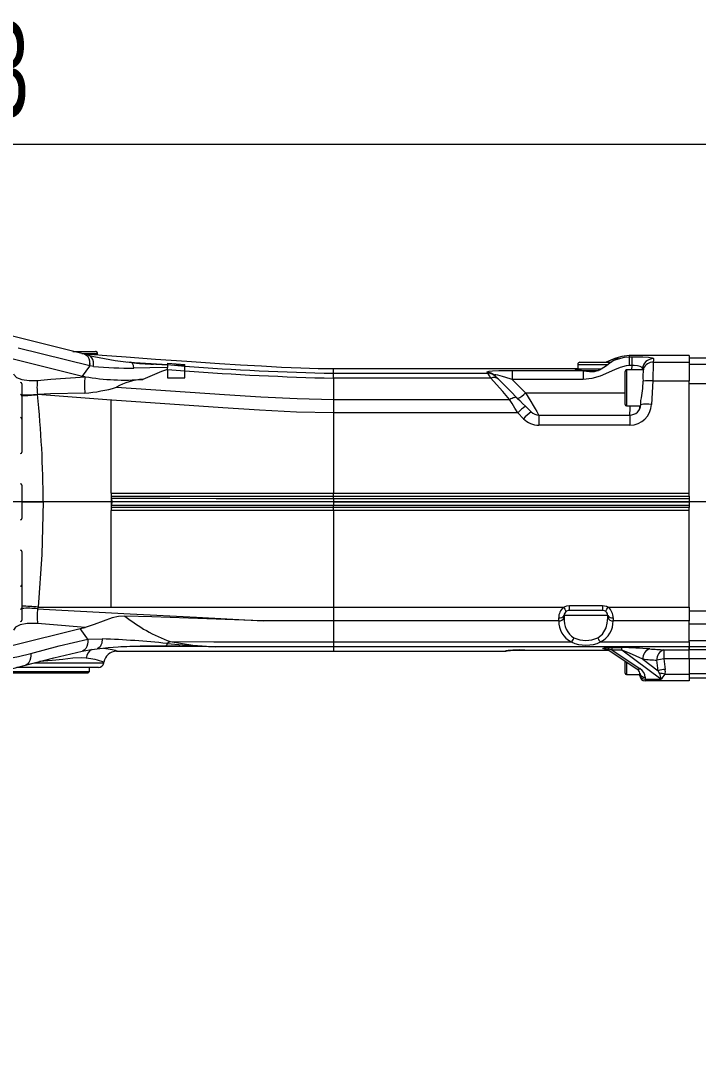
# Model space of a CAD drawing. Header units: millimetres. Extents: x 26 to 585, y 36 to 406.
# Drawn here: x 151.66 to 176.65, y 362.75 to 400.49 of the extents above; entities that cross this region are included whole.
import ezdxf

# ---------------------------------------------------------------- set-up
doc = ezdxf.new("R2010")
doc.units = ezdxf.units.MM
doc.styles.add('SLDTEXTSTYLE0', font='TXT', dxfattribs={"width": 0.605})
doc.dimstyles.new('SLDDIMSTYLE0', dxfattribs={"dimtxt": 3.5, "dimasz": 3.5, "dimexe": 0, "dimexo": 0.0625, "dimgap": 0.875, "dimtad": 1, "dimtoh": 1, "dimlfac": 10, "dimrnd": 1e-09, "dimzin": 12, "dimdsep": 46, "dimtxsty": 'SLDTEXTSTYLE0', "dimsah": 1, "dimcen": 0.09, "dimadec": 0, "dimazin": 0, "dimtfac": 1, "dimtdec": 3, "dimtofl": 0, "dimtmove": 0, "dimatfit": 3, "dimfxl": 1, "dimfrac": 2, "dimtolj": 1, "dimtzin": 12, "dimarcsym": 0})

# ---------------------------------------------------------------- blocks, each defined once
blk = doc.blocks.new('*D4')
at = {"color": 7, "linetype": 'Continuous', "lineweight": 0, "transparency": 16777216}
for p, q in [((115.108, 371.096), (115.108, 397.429)), ((187.405, 390.692), (187.405, 397.429)), ((115.108, 395.929), (187.405, 395.929))]:
    blk.add_line(p, q, dxfattribs=at)
for points in [[(115.108, 395.929), (118.608, 395.39), (118.608, 396.467)], [(187.405, 395.929), (183.905, 396.467), (183.905, 395.39)]]:
    blk.add_solid(points, dxfattribs=at)
at = {"color": 7, "linetype": 'Continuous', "lineweight": 0, "transparency": 16777216, "insert": (147.249, 400.441), "char_height": 3.5, "attachment_point": 1, "style": 'SLDTEXTSTYLE0'}
blk.add_mtext('723', dxfattribs=at)
blk = doc.blocks.new('*D7')
at = {"color": 7, "linetype": 'Continuous', "lineweight": 0, "transparency": 16777216}
for p, q in [((176.289, 382.746), (54.402, 382.746)), ((55.902, 382.746), (55.902, 362.746)), ((104.053, 362.746), (54.402, 362.746))]:
    blk.add_line(p, q, dxfattribs=at)
for points in [[(55.902, 382.746), (55.363, 379.246), (56.44, 379.246)], [(55.902, 362.746), (56.44, 366.246), (55.363, 366.246)]]:
    blk.add_solid(points, dxfattribs=at)
at = {"color": 7, "linetype": 'Continuous', "lineweight": 0, "transparency": 16777216, "insert": (51.39, 368.739), "char_height": 3.5, "attachment_point": 1, "rotation": 90, "style": 'SLDTEXTSTYLE0'}
blk.add_mtext('200', dxfattribs=at)
blk = doc.blocks.new('SW_CENTERMARKSYMBOL_2')
at = {"color": 0, "linetype": 'Continuous', "lineweight": 0}
for p, q in [((0, 0.7), (0, 7.945)), ((-0.7, 0), (-11.116, 0)), ((0, 0), (-0.35, 0)), ((0, 0), (0, 0.35)), ((0, 0), (0, -0.35)), ((0, 0), (0.35, 0)), ((0.7, 0), (23.753, 0)), ((0, -0.7), (0, -7.793))]:
    blk.add_line(p, q, dxfattribs=at)

msp = doc.modelspace()

# ---------------------------------------------------------------- linework, layer by layer
at = {"color": 7, "linetype": 'Continuous', "lineweight": 15}
for p, q in [((154.02735, 388.189898), (151.372058, 388.850794)), ((154.219122, 387.75811), (151.57928, 388.414917)), ((153.597153, 388.296268), (154.38251, 388.296268)), ((154.174549, 388.151477), (154.027517, 388.189826)), ((154.38251, 388.296268), (154.424633, 388.296268)), ((154.504628, 388.156865), (154.504628, 388.216267)), ((176.304627, 388.146267), (174.102361, 388.146267)), ((174.104632, 388.1003), (174.203331, 388.1003)), ((174.104632, 388.1003), (174.104632, 387.770651)), ((174.203331, 387.770651), (174.203331, 388.1003)), ((176.304627, 388.146267), (176.304627, 387.903569)), ((177.00463, 388.046263), (176.304627, 388.046263)), ((151.344336, 388.033388), (153.946985, 387.384258)), ((153.946985, 387.384258), (154.217947, 387.756512)), ((154.357571, 387.741361), (154.219116, 387.758086)), ((154.234631, 387.821529), (154.242612, 387.846265)), ((155.67189, 387.90339), (157.078738, 387.807117)), ((156.571574, 387.830661), (156.656797, 387.824915)), ((157.078738, 387.865637), (157.724304, 387.814687)), ((157.078738, 387.865637), (157.078738, 387.807117)), ((157.078738, 387.807117), (157.078738, 387.796626)), ((157.078738, 387.807117), (157.724304, 387.755642)), ((157.078738, 387.796626), (157.078738, 387.705705)), ((157.078738, 387.624035), (157.078738, 387.705705)), ((157.724304, 387.755642), (157.724304, 387.814687)), ((157.724304, 387.754724), (157.724304, 387.755642)), ((157.724304, 387.621126), (157.724304, 387.754724)), ((172.204632, 387.81626), (172.204632, 387.646268)), ((172.284628, 387.896261), (173.451216, 387.896261)), ((174.203331, 387.770651), (174.104632, 387.770651)), ((174.987043, 387.903569), (176.304627, 387.903569)), ((176.304627, 387.903569), (176.304627, 387.208281)), ((177.00463, 387.806056), (176.304627, 387.806056)), ((154.048015, 387.360833), (153.946985, 387.384258)), ((157.078738, 387.624059), (157.724304, 387.575314)), ((157.078738, 387.624035), (157.078738, 387.320123)), ((157.078738, 387.320123), (157.724304, 387.320123)), ((157.724304, 387.575314), (157.724304, 387.621126)), ((157.724304, 387.320123), (157.724304, 387.575314)), ((172.204632, 387.646268), (163.194627, 387.646268)), ((163.204629, 387.308393), (163.204629, 387.488542)), ((163.204629, 387.488542), (168.893517, 387.488542)), ((163.204629, 387.308393), (163.204629, 386.527393)), ((169.00161, 387.308393), (163.204629, 387.308393)), ((168.893517, 387.488542), (168.858231, 387.524543)), ((169.141073, 387.409816), (169.176359, 387.37453)), ((169.783981, 387.5926), (172.337324, 387.5926)), ((169.783981, 387.5926), (169.783981, 387.263141)), ((172.292031, 387.596259), (172.966195, 387.596259)), ((172.337324, 387.5926), (172.40463, 387.583492)), ((172.40463, 387.583492), (172.40463, 387.263177)), ((173.954631, 387.549315), (173.954631, 387.559769)), ((173.954631, 386.33276), (173.954631, 387.549315)), ((174.614252, 387.609766), (174.004633, 387.609766)), ((174.59181, 387.609766), (174.593944, 387.650488)), ((151.71463, 387.10203), (151.71463, 386.005209)), ((169.783981, 387.263141), (170.274503, 386.772619)), ((172.40463, 387.263141), (169.783981, 387.263141)), ((174.968822, 387.208281), (174.923945, 386.34337)), ((174.968822, 387.208281), (176.304627, 387.208281)), ((176.304627, 383.064411), (176.304627, 387.208281)), ((177.00463, 387.102793), (176.304627, 387.102793)), ((152.289046, 386.711464), (152.292241, 386.70188)), ((155.004627, 386.498437), (152.292241, 386.70188)), ((163.204629, 386.527393), (163.204629, 386.027119)), ((163.204629, 386.527393), (169.693733, 386.527393)), ((155.004627, 383.065114), (155.004627, 386.498437)), ((170.276738, 386.274157), (170.48747, 386.063419)), ((174.004633, 386.282764), (174.514914, 386.282764)), ((174.524499, 386.325333), (174.533189, 386.491165)), ((151.71463, 386.005209), (151.71463, 385.875032)), ((151.71463, 385.872505), (151.71463, 385.802362)), ((151.71463, 385.802362), (151.71463, 384.733401)), ((163.204629, 386.027119), (163.204629, 383.064411)), ((169.993896, 386.027119), (163.204629, 386.027119)), ((170.204628, 385.814259), (169.993896, 386.027119)), ((170.770318, 385.94626), (170.770318, 385.577581)), ((170.770318, 385.94626), (174.125046, 385.94626)), ((174.125046, 385.94626), (174.125046, 385.577581)), ((174.125046, 385.577581), (170.770318, 385.577581)), ((151.71463, 384.733401), (151.71463, 384.575353)), ((151.71463, 383.359764), (151.71463, 382.334969)), ((155.004407, 383.065114), (155.004627, 383.065114)), ((155.013979, 382.954846), (155.014224, 382.954846)), ((155.024798, 382.866881), (155.030365, 382.746265)), ((155.02503, 382.866881), (155.024798, 382.866881)), ((163.204629, 382.954464), (163.204629, 383.064411)), ((163.204629, 383.064411), (176.304627, 383.064411)), ((163.204629, 382.866011), (163.204629, 382.954464)), ((163.204629, 382.954464), (176.304627, 382.954464)), ((163.204629, 382.866011), (163.204629, 382.746265)), ((176.304627, 382.866011), (163.204629, 382.866011)), ((176.304627, 382.954464), (176.304627, 383.064411)), ((176.304627, 382.954464), (176.304627, 382.866011)), ((176.304627, 382.866011), (176.304627, 382.746265)), ((155.004627, 382.746265), (152.500362, 382.746265)), ((155.004627, 382.427035), (155.004532, 382.427035)), ((155.004627, 382.746265), (155.004627, 382.619319)), ((155.004627, 378.867982), (155.004627, 382.427035)), ((155.014116, 382.53747), (155.014039, 382.53747)), ((155.030365, 382.746265), (155.024774, 382.625172)), ((155.024774, 382.625172), (155.024863, 382.625172)), ((163.204629, 382.746265), (155.030365, 382.746265)), ((163.204629, 382.746265), (163.204629, 382.624254)), ((163.204629, 382.746265), (176.304627, 382.746265)), ((163.204629, 382.537065), (163.204629, 382.624254)), ((163.204629, 382.624254), (176.304627, 382.624254)), ((163.204629, 382.426319), (163.204629, 382.537065)), ((176.304627, 382.537065), (163.204629, 382.537065)), ((163.204629, 382.426319), (163.204629, 378.865407)), ((176.304627, 382.426319), (163.204629, 382.426319)), ((176.304627, 382.746265), (176.304627, 382.624254)), ((176.304627, 382.624254), (176.304627, 382.537065)), ((176.304627, 382.426319), (176.304627, 382.537065)), ((176.304627, 378.865407), (176.304627, 382.426319)), ((151.71463, 382.334969), (151.71463, 382.132767)), ((151.71463, 380.917166), (151.71463, 380.119083)), ((151.71463, 380.119083), (151.71463, 379.690168)), ((151.71463, 379.690168), (151.71463, 379.617498)), ((151.71463, 379.617498), (151.71463, 378.399966)), ((152.311141, 378.869782), (152.297414, 378.807745)), ((152.311141, 378.869782), (155.004627, 378.867982)), ((163.204629, 378.865407), (163.204629, 378.365133)), ((163.204629, 378.865407), (171.679063, 378.865407)), ((171.894432, 378.928671), (173.114831, 378.928671)), ((171.894432, 378.746269), (171.894432, 378.928671)), ((173.114831, 378.746269), (171.894432, 378.746269)), ((173.114831, 378.928671), (173.114831, 378.746269)), ((173.330195, 378.865407), (176.304627, 378.865407)), ((176.304627, 378.865407), (176.304627, 378.365133)), ((177.00463, 378.72344), (176.304627, 378.72344)), ((151.71463, 378.399966), (151.71463, 378.390489)), ((163.204629, 378.365133), (163.204629, 377.584145)), ((171.503175, 378.365133), (163.204629, 378.365133)), ((171.503175, 378.365133), (171.500517, 378.470264)), ((171.699149, 378.556726), (171.700413, 378.472624)), ((173.310114, 378.556726), (171.699149, 378.556726)), ((173.308844, 378.472624), (173.310114, 378.556726)), ((173.50874, 378.470264), (173.506088, 378.365133)), ((176.304627, 378.365133), (173.506088, 378.365133)), ((176.304627, 377.584145), (176.304627, 378.365133)), ((177.00463, 378.238211), (176.304627, 378.238211)), ((151.343895, 377.45565), (153.869606, 378.085349)), ((153.869606, 378.085349), (154.043437, 378.123448)), ((154.147227, 377.683304), (154.678292, 377.699158)), ((157.065893, 377.529714), (158.072043, 377.446864)), ((163.204629, 377.584145), (163.204629, 377.403996)), ((163.204629, 377.584145), (171.961177, 377.584145)), ((173.048086, 377.584145), (176.304627, 377.584145)), ((177.00463, 377.630339), (176.304627, 377.630339)), ((176.304627, 377.584145), (176.304627, 377.403996)), ((155.197413, 377.24627), (163.204629, 377.24627)), ((158.072043, 377.446864), (158.052129, 377.421413)), ((158.87003, 377.411089), (158.052129, 377.421413)), ((158.072043, 377.446864), (158.87003, 377.411089)), ((158.829595, 377.411602), (158.86044, 377.411518)), ((163.204576, 377.246259), (169.538946, 377.246259)), ((176.304627, 377.403996), (163.204629, 377.403996)), ((170.248694, 377.286682), (170.248694, 377.285872)), ((170.248694, 377.285872), (173.339553, 377.285872)), ((173.364426, 377.267919), (174.383725, 376.58864)), ((173.365242, 377.269123), (173.375792, 377.262185)), ((173.468305, 377.376972), (173.83383, 377.376972)), ((173.468305, 377.285884), (173.468305, 377.376972)), ((173.83383, 377.285884), (173.468305, 377.285884)), ((173.468305, 377.285884), (174.494637, 376.601908)), ((173.83383, 377.285884), (173.83383, 377.376972)), ((175.264055, 376.216541), (173.83383, 377.285884)), ((175.376982, 377.29306), (176.304627, 377.29306)), ((175.376982, 377.29306), (175.376982, 376.963458)), ((176.304627, 377.29306), (176.304627, 377.403996)), ((177.00463, 377.402268), (176.304627, 377.402268)), ((176.304627, 377.402268), (176.304627, 377.29306)), ((176.304627, 376.963458), (176.304627, 377.29306)), ((177.00463, 377.28853), (176.304627, 377.28853)), ((154.733772, 376.811538), (154.738534, 376.838539)), ((154.737211, 376.838777), (154.736824, 376.83935)), ((173.954631, 376.432762), (173.954631, 376.8746)), ((174.602885, 376.949559), (175.170327, 376.525293)), ((175.170327, 376.525293), (175.120218, 376.914928)), ((176.304627, 376.963458), (175.376982, 376.963458)), ((175.376982, 376.963458), (175.427092, 376.573811)), ((176.304627, 376.963458), (176.304627, 376.394174)), ((177.00463, 376.958833), (176.304627, 376.958833)), ((149.05463, 376.446269), (154.154629, 376.446269)), ((150.723983, 376.496265), (154.204632, 376.496265)), ((154.536808, 376.646266), (151.527585, 376.646266)), ((154.154629, 376.446269), (154.204632, 376.496265)), ((154.204632, 376.496265), (154.204632, 376.646266)), ((174.004633, 376.382766), (174.492235, 376.382766)), ((174.493469, 376.359222), (174.489767, 376.429818)), ((175.420333, 376.394174), (176.304627, 376.394174)), ((177.00463, 376.411531), (176.304627, 376.411531)), ((176.304627, 376.394174), (176.304627, 376.146267)), ((174.689496, 376.287124), (174.693198, 376.216541)), ((174.693198, 376.216541), (175.264055, 376.216541)), ((176.304627, 376.146267), (174.694426, 376.146267)), ((177.00463, 376.246259), (176.304627, 376.246259))]:
    msp.add_line(p, q, dxfattribs=at)
at = {"color": 8, "linetype": 'Continuous', "lineweight": 15}
for p, q in [((153.922916, 388.216267), (154.457069, 388.216267)), ((154.457069, 388.216267), (154.504628, 388.216267)), ((174.104632, 388.146267), (174.104632, 388.1003)), ((155.612762, 387.908266), (155.67189, 387.90339)), ((156.656797, 387.824915), (157.078738, 387.796471)), ((157.078738, 387.803934), (157.059653, 387.805221)), ((157.724304, 387.760363), (157.338316, 387.78641)), ((172.204632, 387.81626), (173.326875, 387.81626)), ((174.194903, 387.609766), (174.203331, 387.770651)), ((163.204629, 387.488542), (163.204629, 387.646268)), ((172.204632, 387.646268), (173.070312, 387.646268)), ((174.004633, 387.609766), (174.004633, 386.282764)), ((170.274503, 386.772619), (173.954631, 386.772619)), ((151.71463, 382.746265), (152.500362, 382.746265)), ((163.204629, 377.403996), (163.204629, 377.24664)), ((170.248694, 377.286682), (173.338301, 377.286682)), ((152.168138, 376.811538), (154.733772, 376.811538)), ((174.004633, 376.841281), (174.004633, 376.382766))]:
    msp.add_line(p, q, dxfattribs=at)
at = {"color": 7, "linetype": 'Continuous', "lineweight": 15, "flags": 128}
for points in [[(154.413659, 388.163433), (154.368616, 388.166962), (154.149134, 388.182793), (154.016806, 388.19252)], [(163.204629, 387.646256), (162.638719, 387.653885), (161.992289, 387.674687), (161.287464, 387.705825), (160.54352, 387.744806), (159.777136, 387.78951), (159.002663, 387.838087), (157.798065, 387.918554), (156.641466, 387.999854), (155.561621, 388.078306), (154.67955, 388.143716), (154.413677, 388.163696)], [(174.104632, 388.1456), (173.826803, 388.111863), (173.61064, 388.046382), (173.449768, 387.982295), (173.333002, 387.930987), (173.256207, 387.896261)], [(173.538155, 387.971363), (173.641897, 388.021622), (173.702652, 388.055477), (173.679347, 388.058434), (173.579348, 388.029573), (173.4195, 387.967513), (173.258252, 387.896261)], [(173.538155, 387.971363), (173.925001, 388.085399), (174.104632, 388.100241)], [(174.203331, 388.1003), (174.358965, 388.099215), (174.606002, 388.092289), (174.812318, 388.078068), (174.948264, 388.055883), (174.993397, 388.027237)], [(155.846424, 387.682233), (155.829252, 387.773869), (155.799205, 387.84499), (155.75896, 387.886355), (155.713374, 387.895153)], [(157.078738, 387.70567), (156.436033, 387.694559), (155.846519, 387.682352)], [(172.40463, 387.583516), (172.63943, 387.548147), (172.825081, 387.553892), (173.007889, 387.609384), (173.228903, 387.746392), (173.434628, 387.905762), (173.538155, 387.971363)], [(174.104632, 387.770591), (173.98798, 387.760744), (173.766471, 387.701307), (173.553593, 387.613724), (173.029126, 387.386666), (172.721899, 387.297521), (172.40463, 387.263177)], [(174.593944, 387.650488), (174.573273, 387.700651), (174.506772, 387.739668), (174.404503, 387.763558), (174.281258, 387.772212), (174.203331, 387.770651)], [(174.603338, 387.665413), (174.60146, 387.662277), (174.591596, 387.605713)], [(174.62076, 387.66757), (174.621744, 387.69624), (174.621279, 387.695465)], [(174.987043, 387.903569), (174.986095, 387.867413), (174.984468, 387.805412), (174.982227, 387.719701), (174.979431, 387.613199), (174.976195, 387.489567), (174.972619, 387.353037), (174.968822, 387.208281)], [(174.993397, 388.027237), (174.9905, 387.970827), (174.987043, 387.903569)], [(151.407565, 387.473462), (151.415891, 387.439213), (151.516844, 387.332843), (151.712901, 387.25873), (151.979483, 387.222646), (152.29292, 387.227736)], [(152.29292, 387.227736), (152.780283, 387.266372), (154.048015, 387.360833)], [(157.078637, 387.624023), (156.865318, 387.552009), (156.179936, 387.262056)], [(168.858231, 387.524543), (168.868745, 387.544654), (168.94225, 387.561605), (169.063259, 387.574027), (169.300664, 387.585817), (169.490547, 387.590335), (169.687814, 387.592373), (169.783981, 387.5926)], [(169.00161, 387.308393), (168.950469, 387.393616), (168.914104, 387.454222), (168.893517, 387.488542)], [(169.693733, 386.527393), (169.43887, 386.814986), (169.2073, 387.07628), (169.00161, 387.308393)], [(169.783981, 387.263141), (169.712413, 387.286506), (169.428797, 387.373338), (169.260646, 387.417004), (169.179303, 387.431762), (169.146425, 387.432835), (169.136001, 387.43001), (169.134147, 387.418328), (169.141073, 387.409816)], [(169.176359, 387.37453), (169.196946, 387.353943), (169.233311, 387.317584), (169.284452, 387.266443)], [(172.337324, 387.5926), (172.225917, 387.602423), (172.123928, 387.617371), (172.110183, 387.630019), (172.186244, 387.638757), (172.205914, 387.639354)], [(155.200578, 386.971424), (159.188826, 386.70033), (160.524041, 386.618886), (161.86266, 386.553917), (163.204629, 386.527393)], [(169.284452, 387.266443), (169.490142, 387.060747), (169.721712, 386.829183), (169.976575, 386.574314)], [(154.040963, 386.756919), (152.775199, 386.725161), (152.289046, 386.711464)], [(169.693733, 386.527393), (169.737954, 386.553834), (169.781275, 386.574958), (169.822819, 386.590324), (169.861747, 386.599622), (169.897259, 386.602674), (169.928647, 386.599407), (169.955266, 386.589883), (169.976575, 386.574314)], [(169.993896, 386.027119), (169.887556, 386.20436), (169.786406, 386.372934), (169.693733, 386.527393)], [(169.976575, 386.574314), (170.069248, 386.481641), (170.170397, 386.380492), (170.276738, 386.274157)], [(170.274503, 386.772619), (170.375527, 386.604247), (170.470316, 386.446259), (170.555986, 386.303482), (170.629943, 386.18022), (170.689929, 386.080239), (170.734132, 386.006568), (170.761199, 385.961459), (170.770318, 385.94626)], [(163.204629, 386.027119), (161.838515, 386.05573), (160.475893, 386.125336), (159.116764, 386.211596), (155.028898, 386.496637), (155.004627, 386.498437)], [(174.495853, 386.196265), (174.497671, 386.238466), (174.499566, 386.282764)], [(155.004407, 383.065114), (155.004526, 382.946263), (155.004627, 382.746265)], [(155.004627, 383.065114), (155.242688, 383.06509), (156.195099, 383.064983), (160.009641, 383.064602), (161.072744, 383.064518), (162.137819, 383.064435), (163.204629, 383.064411)], [(155.014224, 382.954846), (155.441959, 382.954834), (157.15344, 382.954786), (158.86624, 382.954631), (160.580988, 382.95456), (161.891318, 382.954488), (163.204629, 382.954464)], [(163.204629, 382.866011), (161.895413, 382.866059), (160.589142, 382.866226), (158.875782, 382.86638), (157.163722, 382.866738), (155.452705, 382.866833), (155.02503, 382.866881)], [(152.500362, 382.746265), (152.454496, 380.808053), (152.311141, 378.869782)], [(155.004627, 382.619319), (155.00461, 382.546268), (155.004532, 382.427035)], [(163.204629, 382.426319), (162.964631, 382.426331), (162.005372, 382.426367), (160.091443, 382.42651), (158.181823, 382.426689), (155.004627, 382.427035)], [(163.204629, 382.537065), (161.891324, 382.537089), (160.580982, 382.537124), (158.866228, 382.537232), (157.153393, 382.537267), (155.441857, 382.537434), (155.014116, 382.53747)], [(155.024863, 382.625172), (155.452538, 382.625089), (157.163532, 382.624719), (158.875568, 382.624636), (160.588909, 382.624398), (161.895294, 382.624326), (163.204629, 382.624254)], [(152.297414, 378.807745), (152.738471, 378.78345), (155.702431, 378.624187), (158.154977, 378.495977), (160.60924, 378.368078)], [(155.004627, 378.867982), (159.094096, 378.865812), (160.461665, 378.865466), (161.831845, 378.865395), (163.204629, 378.865407)], [(171.679063, 378.865407), (171.802242, 378.917847), (171.894432, 378.928671)], [(171.894432, 378.746269), (171.84834, 378.740881), (171.786762, 378.714786)], [(173.114831, 378.928671), (173.267383, 378.898285), (173.330195, 378.865407)], [(173.222501, 378.714786), (173.191101, 378.731141), (173.114831, 378.746269)], [(152.296711, 378.265045), (152.230401, 378.269658), (151.915867, 378.266332), (151.653619, 378.219531), (151.477618, 378.134868), (151.407892, 378.022371)], [(154.043437, 378.123448), (152.737326, 378.228972), (152.296711, 378.265045)], [(155.511422, 378.540466), (155.278386, 378.529201), (155.044354, 378.477774), (154.706324, 378.356133), (154.381419, 378.225849), (154.043437, 378.123448)], [(160.60924, 378.368078), (160.576476, 378.369246), (158.537162, 378.439591), (156.500889, 378.507457), (155.511422, 378.540466)], [(163.204629, 378.365133), (162.042446, 378.366051), (160.60924, 378.368078)], [(172.94497, 377.736066), (173.113001, 377.871011), (173.247106, 378.10683), (173.290385, 378.28208), (173.308844, 378.472624)], [(154.147227, 377.683304), (154.110772, 377.736113), (153.869606, 378.085349)], [(152.040363, 377.159021), (153.088368, 377.438531), (154.147227, 377.683304)], [(157.065893, 377.529714), (157.040937, 377.45981), (157.013018, 377.42959)], [(157.181234, 377.598129), (158.795471, 377.593706), (160.994769, 377.588079), (162.098629, 377.585457), (163.204629, 377.584145)], [(157.181234, 377.598129), (158.019699, 377.471993), (158.87003, 377.411089)], [(151.138175, 376.968668), (151.593251, 377.045927), (152.040363, 377.159045)], [(151.850093, 376.727627), (152.889098, 377.004538), (153.933204, 377.245662)], [(153.93327, 377.245674), (154.205889, 377.296207), (154.49372, 377.337263)], [(154.490329, 377.336846), (154.896356, 377.378402), (155.261571, 377.402292), (155.580647, 377.417693), (155.853386, 377.429066), (156.081171, 377.438281), (156.252326, 377.443419), (156.313808, 377.441058), (156.35804, 377.436528), (156.384165, 377.431796), (156.390537, 377.429769)], [(158.052904, 377.421401), (157.53317, 377.426348), (157.013018, 377.42959)], [(163.204629, 377.403996), (162.119986, 377.404735), (161.037333, 377.406452), (158.87003, 377.411089)], [(169.626648, 377.266953), (169.626207, 377.266882), (169.634278, 377.267752), (169.665498, 377.270351), (169.723875, 377.273987), (169.813068, 377.278111), (169.927103, 377.281819), (170.061351, 377.284549), (170.211316, 377.285812), (170.249064, 377.285705)], [(173.280908, 377.310775), (173.279203, 377.311108), (173.300243, 377.304325), (173.335887, 377.288232), (173.352231, 377.277682)], [(174.602885, 376.949559), (174.107851, 377.177117), (173.83383, 377.285884)], [(150.909455, 376.528869), (151.382793, 376.609371), (151.853479, 376.728664)], [(174.494697, 376.335798), (174.494619, 376.337323), (174.494381, 376.34183), (174.493993, 376.349209), (174.493469, 376.359222)], [(174.693198, 376.216541), (174.693722, 376.186512), (174.694104, 376.164375), (174.694342, 376.150832), (174.694426, 376.146267)]]:
    msp.add_lwpolyline(points, dxfattribs=at)
at = {"color": 8, "linetype": 'Continuous', "lineweight": 15, "flags": 128}
for points in [[(154.219122, 387.75811), (154.224725, 387.844656), (154.216815, 387.933646), (154.19339, 388.018654), (154.154457, 388.092528), (154.102434, 388.149116), (154.041691, 388.184831), (154.026921, 388.188169)], [(154.357571, 387.741361), (154.353518, 387.910686), (154.331023, 387.991343), (154.294408, 388.060806), (154.245842, 388.11358), (154.189182, 388.146506), (154.173816, 388.147531)], [(155.77016, 387.890897), (156.367845, 387.844394), (156.571574, 387.830661)], [(174.125046, 385.94626), (174.125666, 385.966096), (174.127514, 386.024783), (174.130506, 386.120031), (174.134536, 386.248026), (174.135626, 386.282764)], [(154.147227, 377.683304), (154.150332, 377.595041), (154.139442, 377.504192), (154.11262, 377.417527), (154.070104, 377.342615), (154.014678, 377.285955), (153.951121, 377.251206), (153.932823, 377.247701)], [(154.678292, 377.699158), (154.657132, 377.542053), (154.631633, 377.470527), (154.596675, 377.410755), (154.554207, 377.366958), (154.507137, 377.341399), (154.489894, 377.341614)], [(152.040363, 377.159021), (152.046503, 377.071593), (152.038754, 376.98159), (152.014966, 376.895736), (151.975108, 376.821492), (151.921732, 376.765297), (151.859475, 376.730762), (151.850981, 376.729117)], [(154.71899, 377.360246), (154.89024, 377.332006), (155.041523, 377.303539), (155.148877, 377.279864), (155.211998, 377.261935), (155.229742, 377.250514), (155.201484, 377.246294), (155.197413, 377.246461)], [(157.013018, 377.42959), (156.423188, 377.42965), (156.221486, 377.427349)], [(169.538946, 377.246259), (169.540293, 377.247641), (169.551099, 377.258668)], [(169.551099, 377.258668), (169.590313, 377.26054), (169.626803, 377.265809)], [(173.305363, 377.302013), (173.239244, 377.310596), (173.162044, 377.326808), (173.130942, 377.345202), (173.149467, 377.356873), (173.188264, 377.364621), (173.249228, 377.370796), (173.355187, 377.375648), (173.468305, 377.376972)], [(173.468305, 377.285884), (173.397518, 377.307484), (173.344822, 377.319715), (173.340357, 377.320395), (173.329199, 377.321551), (173.319663, 377.321408), (173.316301, 377.320776), (173.311723, 377.318118), (173.311366, 377.312813), (173.331339, 377.291427), (173.365242, 377.269123)], [(154.089839, 376.986549), (153.924615, 376.999376), (153.599096, 376.982937), (153.229685, 376.942704), (152.828521, 376.899276), (152.367998, 376.865647)]]:
    msp.add_lwpolyline(points, dxfattribs=at)
at = {"color": 7, "linetype": 'Continuous', "lineweight": 15}
for centre, radius, start, end in [((156.890661, 399.745866), 11.908231, 256.8055183, 264.4718907), ((154.42463, 388.216264), 0.08, 0, 90), ((155.642264, 401.346021), 13.665313, 264.6061171, 270.8560327), ((156.501594, 392.403411), 4.573704, 260.4115904, 270.8772119), ((164.908947, 478.80922), 91.336592, 265.4883859, 268.93081281), ((172.28463, 387.816264), 0.08, 90, 180), ((174.992049, 387.628529), 0.39871, 89.8063693, 176.8428545), ((176.770869, 387.41681), 2.164682, 173.3478313, 185.7115937), ((174.985298, 387.504033), 0.39954, 89.749809, 155.8381855), ((155.823457, 387.038105), 1.804535, 169.6976374, 188.9644663), ((155.528625, 396.260923), 9.022406, 260.5548274, 274.1396758), ((165.736387, 495.673499), 108.39469, 265.76106269, 268.66162954), ((168.863592, 387.131743), 0.392836, 45.0609863, 90.7818599), ((168.900408, 387.097792), 0.39081, 45.0815674, 91.0103375), ((169.109414, 387.060761), 0.27008, 49.6018743, 113.5254593), ((172.25463, 387.646264), 0.05, 180, 244.6750636), ((174.00463, 387.559764), 0.05, 90, 180), ((151.66463, 387.102034), 0.05, 0, 90), ((154.138782, 386.955733), 1.865795, 171.6173394, 187.5227373), ((153.53557, 392.730761), 5.995182, 274.835767, 286.1244282), ((156.257034, 385.206841), 2.056661, 92.1483716, 120.9089759), ((170.457093, 387.331841), 4.161886, 348.346423, 358.2036613), ((174.830058, 385.309319), 1.904025, 85.8206232, 96.4267811), ((151.66463, 386.650661), 0.05, 0, 90), ((113.757001, 382.691096), 38.7434, 0.0815868, 5.9420034), ((169.713219, 387.222456), 0.719301, 292.7742492, 321.289797), ((171.091591, 385.055766), 1.465763, 123.7743871, 138.4942918), ((174.00463, 386.332764), 0.05, 180, 270), ((174.122023, 386.38035), 0.802775, 270.2157973, 357.3596905), ((174.125027, 386.346281), 0.400021, 270.0028042, 356.9983129), ((174.77094, 385.2997), 1.054826, 81.6596748, 103.5110111), ((151.66463, 385.802357), 0.05, 0, 90), ((151.66463, 385.875034), 0.05, 313.3811953, 0), ((171.372488, 384.773642), 1.564219, 124.457081, 138.2974569), ((170.771271, 386.374232), 0.796652, 224.6607966, 269.9314535), ((170.770355, 386.346357), 0.400097, 225.0054561, 269.9947302), ((151.66463, 384.575357), 0.05, 270, 0), ((151.66463, 383.359764), 0.05, 0, 90), ((155.486185, 383.051388), 0.481974, 178.3680419, 191.5548674), ((155.473366, 383.050355), 0.468971, 178.1965533, 191.7509468), ((154.647798, 382.865164), 0.377004, 0.261017, 13.7615133), ((154.612726, 382.860876), 0.412348, 0.8344223, 13.1728098), ((155.447341, 382.444542), 0.443155, 167.8954168, 182.2641236), ((155.479312, 382.441873), 0.474916, 168.3874795, 181.790479), ((154.573587, 382.63589), 0.451314, 347.4040949, 358.6392709), ((154.610417, 382.631448), 0.414494, 346.8954731, 359.1325471), ((151.66463, 382.132764), 0.05, 270, 0), ((151.66463, 380.917171), 0.05, 0, 90), ((151.66463, 379.690171), 0.05, 270, 0), ((151.66463, 379.617495), 0.05, 0, 46.615911), ((151.66463, 378.841868), 0.05, 270, 0), ((154.263759, 378.533846), 1.98533, 172.070098, 187.7813925), ((172.010749, 378.477625), 0.510285, 130.5417472, 180.826509), ((172.503744, 379.34127), 0.952126, 209.9860872, 221.1462994), ((171.881263, 378.559092), 0.18213, 121.256389, 180.7441645), ((172.505749, 379.341073), 0.951824, 318.8535305, 330.0170835), ((173.124579, 378.557196), 0.185535, 359.8549886, 58.1444579), ((173.008261, 378.482031), 0.500618, 358.6530775, 49.9786663), ((151.66463, 378.390495), 0.05, 270, 0), ((159.245828, 383.207182), 5.976958, 231.3324514, 249.7922217), ((171.531888, 378.669587), 0.201777, 261.0556393, 325.9902686), ((172.362254, 378.344142), 0.859335, 178.6002815, 242.1778094), ((171.519593, 378.569711), 0.205236, 265.41174, 331.7674395), ((172.494856, 378.406935), 0.797154, 175.2731809, 237.3073847), ((172.658915, 378.33716), 0.847635, 297.3307251, 1.891184), ((173.489677, 378.569733), 0.205257, 208.2363003, 274.5859752), ((173.477371, 378.66958), 0.20177, 214.0088039, 278.9440298), ((153.209921, 340.102338), 37.625483, 84.1178302, 87.7634091), ((158.203389, 375.743422), 2.11772, 118.8597684, 122.4886293), ((171.745994, 377.841144), 0.335189, 309.939222, 341.7303952), ((172.504632, 378.784559), 1.3177, 245.6426579, 294.3573421), ((172.504629, 378.742045), 1.098132, 246.359852, 293.640148), ((173.263243, 377.841138), 0.335168, 198.269814, 230.0636467), ((155.220262, 376.758345), 0.488428, 92.5980883, 170.5201308), ((170.1078, 372.095566), 5.193028, 88.4452978, 96.1540262), ((169.538945, 377.646264), 0.4, 272.0399074, 287.4726616), ((173.653904, 363.126298), 14.25181, 85.1468056, 89.2766355), ((174.979409, 376.969484), 0.377051, 108.5190983, 183.0293058), ((175.488338, 376.941203), 0.369057, 107.5615989, 184.0826225), ((154.53681, 376.846264), 0.2, 270, 350), ((175.601274, 375.073255), 1.903464, 96.767062, 104.6389156), ((174.00463, 376.432764), 0.05, 180, 270), ((174.274228, 376.400719), 0.217494, 7.6886502, 59.7718338), ((174.665513, 376.464682), 0.17917, 191.220551, 277.6927721), ((174.66919, 376.394068), 0.179143, 191.2162002, 277.7016513), ((174.694423, 376.346264), 0.2, 183, 270), ((175.651951, 374.680151), 1.906963, 96.7717598, 104.6290811), ((179.025523, 377.233819), 3.896601, 191.8689058, 195.1334512), ((174.958319, 374.464141), 1.984562, 76.5377776, 82.649262), ((174.899647, 376.694699), 0.60119, 307.3113543, 330.0077417)]:
    msp.add_arc(centre, radius, start, end, dxfattribs=at)
at = {"color": 8, "linetype": 'Continuous', "lineweight": 15}
for centre, radius, start, end in [((151.037968, 400.860911), 14.214477, 272.7227983, 275.0623115), ((151.868625, 391.096287), 4.404932, 267.9965539, 275.4768352), ((151.907358, 374.672259), 4.15384, 84.6118335, 92.7306932), ((151.085543, 364.815034), 14.108084, 85.0163159, 87.4443036), ((154.554056, 376.929008), 0.46777, 126.2042754, 172.9340783), ((157.477701, 233.72696), 143.69559, 89.77080531, 90.84550265), ((153.905782, 374.682123), 2.311765, 68.9315035, 85.4334095), ((174.428833, 376.681777), 0.103485, 244.1580224, 309.48527)]:
    msp.add_arc(centre, radius, start, end, dxfattribs=at)
at = {"color": 7, "linetype": 'Continuous', "lineweight": 15}
for centre, major_axis, ratio, start_param, end_param in [((178.69854, 397.246264), (24.148414, 4.029007), 0.811232346, 4.419664271, 4.441127135), ((178.441777, 397.267199), (24.090212, 4.444073), 0.826478963, 4.402895049, 4.424357913), ((174.188837, 376.286604), (0.499311, -0.052076), 0.81772118, 0.128138151, 0.99952485), ((174.429442, 376.993713), (0.77597, -0.616796), 0.199672917, 0.243242844, 0.496706645), ((174.429442, 377.063172), (0.923623, -0.802705), 0.486108416, 0.246313043, 0.499776843)]:
    msp.add_ellipse(centre, major_axis=major_axis, ratio=ratio, start_param=start_param, end_param=end_param, dxfattribs=at)

# ---------------------------------------------------------------- block references
at = {"color": 7, "linetype": 'Continuous', "lineweight": 0}
msp.add_blockref('SW_CENTERMARKSYMBOL_2', (187.40463, 382.746264), dxfattribs=at)

# ---------------------------------------------------------------- dimensions: what is measured, and where the dimension line sits
dim = msp.add_linear_dim(base=(187.40463, 395.928802), p1=(115.10822, 371.095812), p2=(187.40463, 390.691746), text='723', dimstyle='SLDDIMSTYLE0', dxfattribs=at)
dim.commit()
dim.dimension.update_dxf_attribs({"geometry": '*D4', "text_midpoint": (151.256425, 395.928802), "dimtype": 160})
dim = msp.add_linear_dim(base=(55.901541, 362.746264), p1=(176.288843, 382.746264), p2=(104.053322, 362.746264), angle=90, dimstyle='SLDDIMSTYLE0', dxfattribs=at)
dim.commit()
dim.dimension.update_dxf_attribs({"geometry": '*D7', "text_midpoint": (55.901541, 372.746264), "dimtype": 160})

doc.saveas('drawing.dxf')
